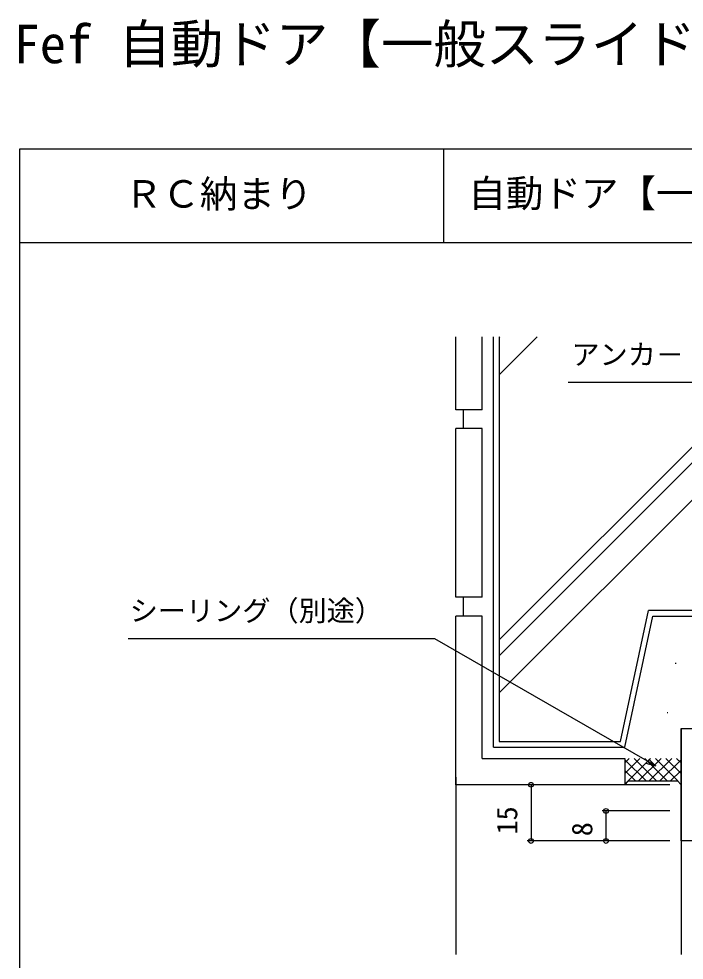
# Model space of a CAD drawing. Units: millimetres, scale not verified. Extents: x -437 to 438, y -681 to 679.
# Drawn here: x -436.9 to -259.6, y 427.5 to 678.6 of the extents above; entities that cross this region are included whole.
import ezdxf
from ezdxf.enums import TextEntityAlignment as Align

# ---------------------------------------------------------------- set-up
doc = ezdxf.new("R2010")
doc.units = ezdxf.units.MM
doc.header["$LTSCALE"] = 4
for name, color, linetype in [('0-1_USER1', 3, 'Continuous'), ('0-2_YKK_11', 7, 'Continuous'), ('0-3_YKK_12', 2, 'Continuous'), ('0-5_YKK_D', 6, 'Continuous'), ('0-6_YKK_ZWAK', 7, 'Continuous'), ('0-7_YSS_K', 3, 'Continuous'), ('0-8_YSS_KE', 3, 'Continuous')]:
    doc.layers.add(name, color=color, linetype=linetype)
doc.styles.add('ＭＳ ゴシック', font='')
doc.styles.get('ＭＳ ゴシック').set_extended_font_data('MS Gothic')

msp = doc.modelspace()

# ---------------------------------------------------------------- linework, layer by layer
at = {"layer": '0-2_YKK_11'}
msp.add_lwpolyline([(-240.385, 459.296), (-260.385, 459.296), (-260.385, 489.296), (-251.385, 489.296)], dxfattribs=at)
at = {"layer": '0-3_YKK_12'}
for q in [(-160.385, 489.296), (-260.385, 429.001)]:
    msp.add_line((-260.385, 489.296), q, dxfattribs=at)
at = {"layer": '0-5_YKK_D'}
for p, q in [((-263.385, 474.297), (-301.385, 474.297)), ((-300.385, 474.297), (-300.385, 459.296)), ((-263.385, 467.296), (-281.385, 467.296)), ((-280.385, 459.296), (-280.385, 467.296)), ((-263.385, 459.296), (-301.385, 459.296)), ((-263.385, 459.296), (-281.385, 459.296))]:
    msp.add_line(p, q, dxfattribs=at)
for points in [[(-207.381, 566.718), (-208.844, 568.807), (-217.791, 581.586), (-290.444, 581.586)], [(-267.159, 479.265), (-269.367, 480.54), (-326.027, 513.253), (-407.776, 513.253)], [(-269.026, 481.131), (-267.159, 479.265), (-269.709, 479.948)]]:
    msp.add_lwpolyline(points, dxfattribs=at)
for centre in [(-300.385, 474.297), (-280.385, 467.296), (-300.385, 459.296), (-280.385, 459.296)]:
    msp.add_circle(centre, 0.637, dxfattribs=at)
at = {"layer": '0-6_YKK_ZWAK'}
for p, q in [((-436.7, 643.8), (-436.7, -681.2)), ((438.3, 643.8), (-436.7, 643.8)), ((-323.7, 643.8), (-323.7, 618.8)), ((438.3, 618.8), (-436.7, 618.8))]:
    msp.add_line(p, q, dxfattribs=at)
at = {"layer": '0-7_YSS_K'}
for p, q in [((-308.886, 593.8), (-308.886, 485.797)), ((-228.04, 593.8), (-308.886, 512.954)), ((-308.65, 593.8), (-308.886, 593.564)), ((-223.797, 593.8), (-308.886, 508.711)), ((-298.75, 593.8), (-308.886, 583.665)), ((-213.898, 593.8), (-308.886, 498.812)), ((-276.557, 485.797), (-269.057, 520.797)), ((-161.886, 520.797), (-269.057, 520.797)), ((-261.936, 506.734), (-261.736, 506.734)), ((-264.136, 493.536), (-263.936, 493.536)), ((-308.886, 485.797), (-276.557, 485.797)), ((-275.383, 474.441), (-268.527, 481.297)), ((-275.383, 477.27), (-271.356, 481.297)), ((-275.383, 480.098), (-274.184, 481.297)), ((-275.383, 480.954), (-269.726, 475.297)), ((-272.898, 481.297), (-266.898, 475.297)), ((-271.699, 475.297), (-265.699, 481.297)), ((-270.069, 481.297), (-264.069, 475.297)), ((-268.87, 475.297), (-262.87, 481.297)), ((-267.241, 481.297), (-261.241, 475.297)), ((-266.042, 475.297), (-260.385, 480.954)), ((-264.412, 481.297), (-260.385, 477.27)), ((-261.584, 481.297), (-260.385, 480.098)), ((-275.383, 478.125), (-272.555, 475.297)), ((-263.214, 475.297), (-260.385, 478.125)), ((-320.383, 476.296), (-320.383, 429.006))]:
    msp.add_line(p, q, dxfattribs=at)
at = {"layer": '0-8_YSS_KE'}
for p, q in [((-320.383, 574.297), (-320.383, 593.8)), ((-313.383, 574.297), (-313.383, 593.8)), ((-310.386, 484.297), (-310.386, 593.8)), ((-313.383, 574.297), (-320.383, 574.297)), ((-318.383, 569.297), (-318.383, 574.297)), ((-320.383, 524.297), (-320.383, 569.297)), ((-313.383, 569.297), (-320.383, 569.297)), ((-313.383, 524.297), (-313.383, 569.297)), ((-313.383, 524.297), (-320.383, 524.297)), ((-318.383, 519.297), (-318.383, 524.297)), ((-313.383, 519.297), (-320.383, 519.297)), ((-320.383, 474.297), (-320.383, 519.297)), ((-313.383, 481.297), (-313.383, 519.297)), ((-275.386, 484.297), (-267.886, 519.297)), ((-267.886, 519.297), (-160.386, 519.297)), ((-310.386, 484.297), (-275.386, 484.297)), ((-313.383, 481.297), (-275.383, 481.297)), ((-275.383, 481.297), (-275.383, 474.297)), ((-274.383, 475.297), (-275.383, 474.297)), ((-274.383, 475.297), (-261.385, 475.297)), ((-261.385, 475.297), (-260.385, 474.297)), ((-275.383, 474.297), (-320.383, 474.297))]:
    msp.add_line(p, q, dxfattribs=at)

# ---------------------------------------------------------------- texts
at = {"layer": '0-1_USER1', "style": 'ＭＳ ゴシック'}
for s, height, p in [('Fef 自動ドア【一般スライド】', 10.26, (-438.288, 663.658)), ('ＲＣ納まり', 7.331, (-408.643, 626.016)), ('自動ドア【一般スライド】 100見込 枠', 7.331, (-317.086, 626.158))]:
    msp.add_text(s, height=height, dxfattribs=at).set_placement(p, align=Align.BOTTOM_LEFT)
at = {"layer": '0-5_YKK_D', "style": 'ＭＳ ゴシック'}
for s, p in [('アンカ－（別途）', (-289.618, 584.65)), ('シーリング（別途）', (-407.333, 516.317))]:
    msp.add_text(s, height=5.499, dxfattribs=at).set_placement(p, align=Align.BOTTOM_LEFT)
for s, p in [('15', (-302.385, 461.043)), ('8', (-282.385, 460.568))]:
    msp.add_text(s, height=5.499, rotation=90, dxfattribs=at).set_placement(p, align=Align.BOTTOM_LEFT)

doc.saveas('drawing.dxf')
